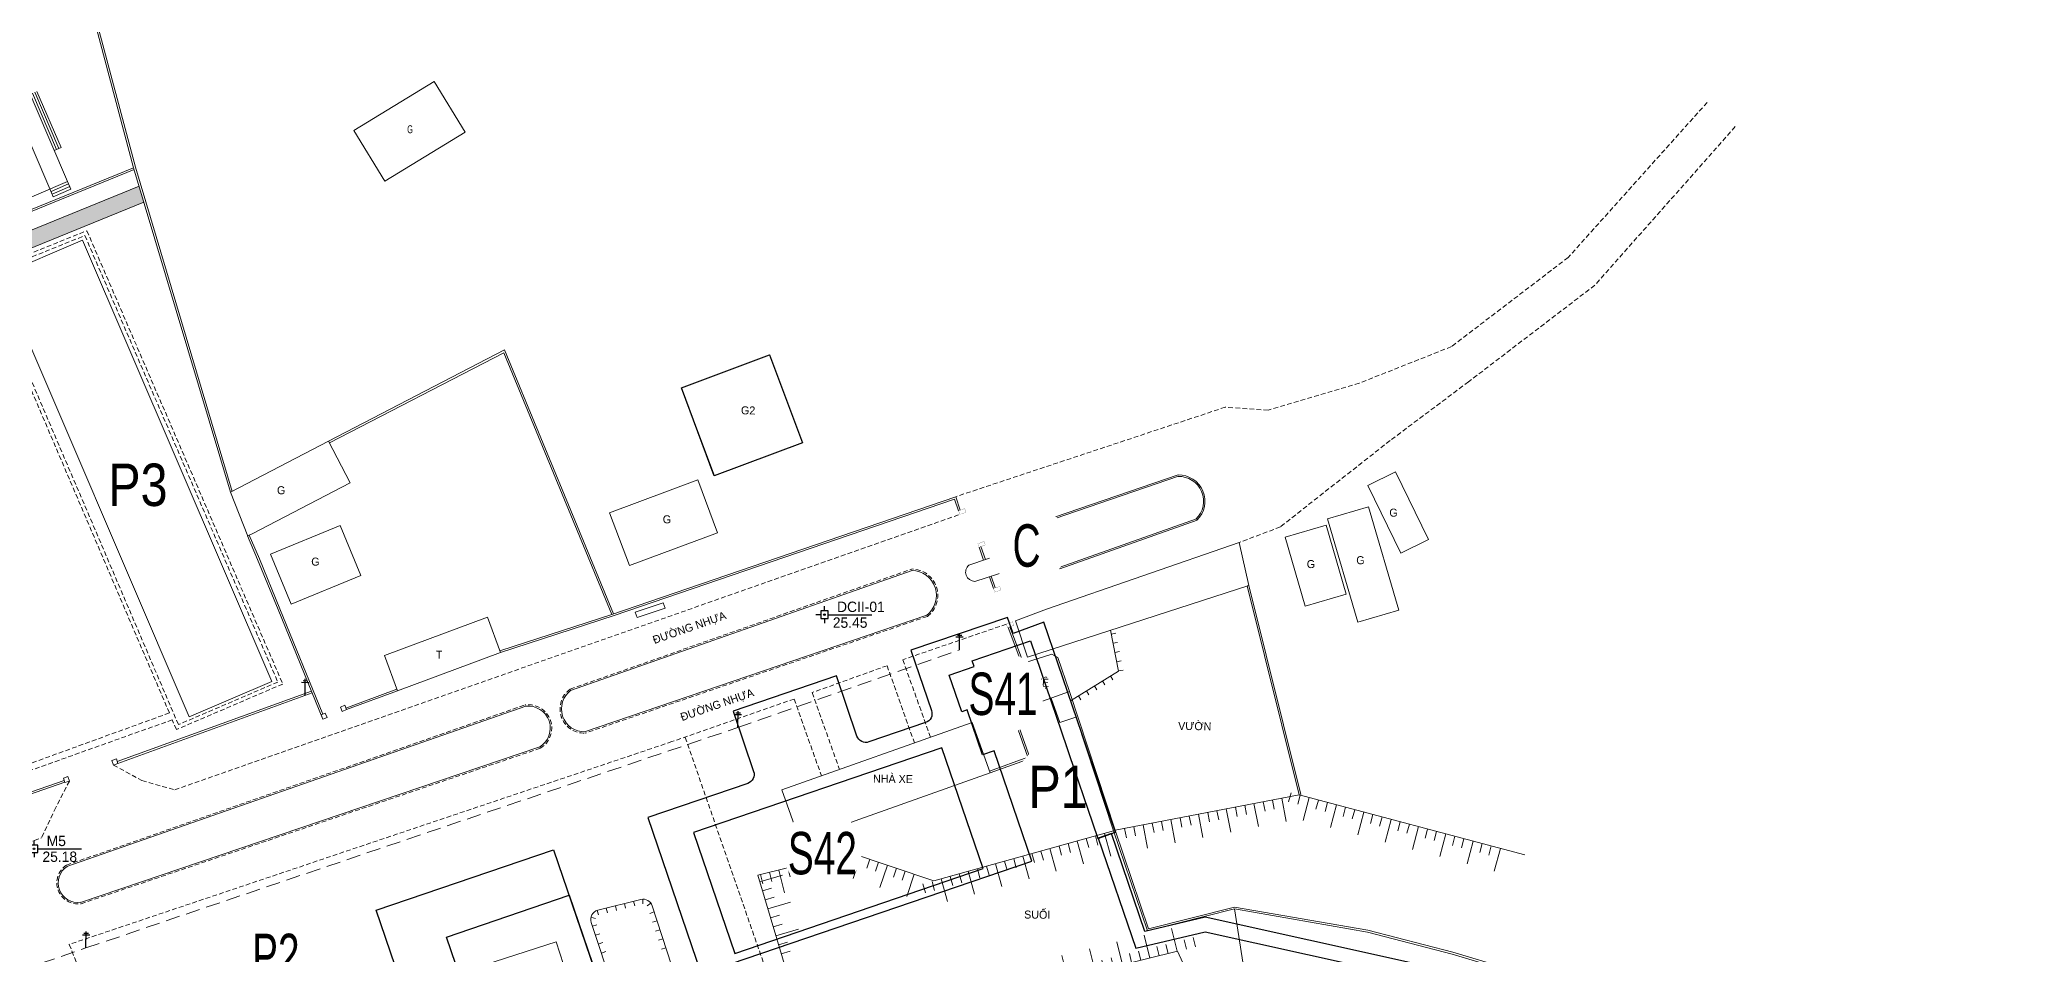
# Model space of a CAD drawing. Header units: inches. Extents: x 496359 to 501064, y 2374078 to 2377203.
# Drawn here: x 500616.1 to 500827.1, y 2376555.6 to 2376652.7 of the extents above; entities that cross this region are included whole.
import ezdxf
from ezdxf.enums import TextEntityAlignment as Align

# ---------------------------------------------------------------- set-up
doc = ezdxf.new("R2010")
doc.units = ezdxf.units.IN
doc.header["$MEASUREMENT"] = 0
doc.linetypes.add('DASHED', pattern=[0.75, 0.5, -0.25])
for name, color, linetype in [('cd', 7, 'Continuous'), ('chu', 6, 'Continuous'), ('MANH', 147, 'Continuous'), ('MOC - DC2', 1, 'Continuous'), ('NOI', 2, 'Continuous'), ('tl', 8, 'Continuous')]:
    doc.layers.add(name, color=color, linetype=linetype)
for name, color, linetype, lineweight in [('EG Text2', 7, 'Continuous', 18), ('ISO', 252, 'Continuous', 20), ('LC Net dam 1', 30, 'Continuous', 30), ('LC Net manh', 239, 'Continuous', 5)]:
    doc.layers.add(name, color=color, linetype=linetype, lineweight=lineweight)
doc.styles.add('EG Hai', font='')
doc.styles.add('style1', font='')
doc.styles.get('EG Hai').set_extended_font_data('.VnArial NarrowH')
doc.styles.get('style1').set_extended_font_data('.VnAvantH')

# ---------------------------------------------------------------- blocks, each defined once
blk = doc.blocks.new('cdien')
at = {"layer": 'cd', "extrusion": (-0.000518657, 0.000768986, 1)}
for p, q in [((-0.8, 2.78, 0), (0.76, 2.78, 0)), ((-0.46, 3.14, 0), (0.49, 3.14, 0)), ((0, 0), (0, 3.5, 0))]:
    blk.add_line(p, q, dxfattribs=at)
blk = doc.blocks.new('1')
at = {"layer": 'tl', "color": 250, "lineweight": 0}
blk.add_line((0, -0.5), (0, 0), dxfattribs=at)
blk = doc.blocks.new('t2')
at = {"layer": 'tl', "color": 250, "lineweight": 0}
for p, q in [((-2, 0), (-2, -1)), ((-1, 0), (-1, -1)), ((0, 0), (0, -2.5))]:
    blk.add_line(p, q, dxfattribs=at)
blk = doc.blocks.new('MOC')
at = {"layer": 'MOC - DC2'}
for points in [[(-0.4, 0), (-0.9, 0)], [(0, 0.4), (0, 0.9)], [(0.4, 0), (5.03, 0)], [(0, -0.4), (0, -0.9)]]:
    blk.add_lwpolyline(points, dxfattribs=at)
blk.add_lwpolyline([(-0.4, -0.4), (0.4, -0.4), (0.4, 0.4), (-0.4, 0.4)], close=True, dxfattribs=at)
blk.add_circle((0, 0), 0.0868, dxfattribs=at)
blk = doc.blocks.new('Nền HT mới')
at = {"layer": 'MANH', "lineweight": 0}
h = blk.add_hatch(dxfattribs=at)
h.set_pattern_fill('HONEY', color=8, scale=3, angle=-0.7328, style=0)
h.set_pattern_definition([(359.267215784, (-736010.08436, -2368366.01803), (0.566607394046, 0.317539068605), [0.375, -0.75]), (119.267215784, (-736010.08436, -2368366.01803), (-0.55830059713, 0.331926862913), [0.375, -0.75]), (59.267215784, (-736010.08436, -2368366.01803), (0.008306796916, 0.64946593152), [-0.75, 0.375])])
h.paths.add_polyline_path([(714.21, 342.87), (714.87, 341.24), (747.98, 354.73), (747.47, 356.42)])
at = {"layer": 'MANH', "color": 4, "lineweight": 0, "elevation": -28.38}
for points in [[(757.38, 324), (747.08, 358.43), (737.02, 396.25), (743.94, 407.46), (751.11, 414.41), (756.41, 419.73), (748.14, 434.14), (724.17, 423.16), (706.08, 415.01), (686.91, 406.68), (679.5, 403.63), (654.86, 392.76), (639.66, 369.15), (637.68, 365.88)], [(757.19, 323.94), (746.89, 358.37), (736.81, 396.28), (743.79, 407.59), (750.97, 414.55), (756.16, 419.76), (748.05, 433.88), (724.26, 422.98), (706.16, 414.83), (686.99, 406.5), (679.58, 403.44), (654.99, 392.6), (639.82, 369.04), (637.87, 365.81)], [(834.71, 322.01), (834.22, 323.45), (797.69, 310.95), (785.8, 307.1)], [(834.52, 321.94), (834.09, 323.2), (797.94, 310.82), (785.86, 306.91)], [(766.99, 299.83), (762.25, 311.48), (760.06, 316.79), (758.99, 319.29)], [(766.99, 300.36), (762.43, 311.56), (760.25, 316.87), (759.18, 319.37)], [(836.72, 318.09), (837.19, 316.72)], [(836.91, 318.15), (837.38, 316.78)], [(837.81, 314.95), (838.24, 313.7)], [(838, 315.01), (838.43, 313.76)], [(839.79, 309.57), (841.24, 305.7)], [(839.98, 309.64), (841.43, 305.77)], [(959.89, 219.62), (944.81, 235.71), (934.57, 249.18), (904.77, 269.54), (886.96, 274.89), (877.97, 277.21), (863.85, 279.67), (854.58, 277.34), (850.99, 287.97), (846.12, 302.69)], [(774.85, 303.03), (769.45, 301.01)], [(774.92, 302.84), (769.52, 300.84)], [(846.31, 302.75), (851.18, 288.03), (854.71, 277.58), (863.84, 279.87), (878.01, 277.41), (887.02, 275.08), (904.86, 269.73), (934.71, 249.33), (944.97, 235.84), (960.04, 219.76), (967.56, 211.39), (944.86, 202.41), (930.43, 197.73), (920.81, 192.17), (895.27, 181.97), (863.57, 176), (834.85, 162.67)]]:
    blk.add_lwpolyline(points, dxfattribs=at)
at = {"layer": 'MANH', "color": 2, "lineweight": 0, "elevation": -28.38}
for points in [[(721, 395.85), (738.01, 356.14)], [(722.86, 396.65), (739.87, 356.94)], [(736.15, 366.3), (738.71, 360.33)], [(736.39, 366.4), (738.95, 360.43)], [(736.63, 366.5), (739.19, 360.53)], [(739.19, 360.53), (738.46, 360.22)], [(739.59, 293.13), (735.01, 291.54), (713.25, 344.67), (746.89, 358.37)], [(739.52, 293.32), (735.13, 291.79), (713.51, 344.56), (746.96, 358.19)], [(730.21, 352.8), (739.87, 356.94)], [(738.13, 355.86), (739.99, 356.66)], [(739.87, 356.94), (740.23, 356.11)], [(714.21, 342.87), (747.47, 356.42)], [(714.87, 341.24), (747.98, 354.73)], [(738.01, 356.14), (738.36, 355.31)], [(738.25, 355.59), (740.11, 356.38)], [(738.36, 355.31), (740.23, 356.11)], [(732.71, 346.95), (741.47, 350.7)], [(761.57, 303.82), (741.47, 350.7)], [(752.81, 300.06), (732.71, 346.95)], [(757.19, 323.94), (767.6, 329.36)], [(843.49, 320.84), (857.85, 325.76)], [(843.54, 320.7), (857.9, 325.62)], [(877.99, 324.66), (880.93, 326.09)], [(884.45, 318.91), (880.93, 326.09)], [(759.5, 319.51), (769.91, 324.92)], [(881.51, 317.47), (877.99, 324.66)], [(845.22, 315.94), (859.81, 321.11)], [(845.27, 315.8), (859.86, 320.96)], [(873.72, 321.09), (878.08, 322.36)], [(873.72, 321.09), (876.95, 310.12)], [(878.09, 322.37), (881.31, 311.4)], [(761.45, 317.36), (768.85, 320.4)], [(771.03, 315.09), (768.85, 320.4)], [(869.22, 319.17), (873.57, 320.43)], [(869.22, 319.17), (871.35, 311.84)], [(873.57, 320.43), (875.7, 313.1)], [(881.51, 317.47), (884.45, 318.91)], [(763.63, 312.05), (761.45, 317.36)], [(835.62, 316.2), (839.48, 317.49)], [(763.63, 312.05), (771.03, 315.09)], [(793.31, 302.88), (829.61, 315.63)], [(836.25, 314.46), (839.98, 315.64)], [(865.17, 313.99), (865.37, 314.04)], [(865.17, 313.99), (870.7, 291.79)], [(865.37, 314.04), (870.9, 291.84)], [(871.35, 311.84), (875.7, 313.1)], [(784.47, 310.66), (773.53, 306.59)], [(785.86, 306.91), (784.47, 310.66)], [(831.17, 310.88), (794.8, 298.48)], [(797.88, 311.01), (797.88, 311.01)], [(803.15, 312.19), (800.17, 311.2), (800.37, 310.62), (803.35, 311.6), (803.15, 312.19)], [(876.95, 310.12), (881.31, 311.4)], [(846.42, 301.79), (851.51, 304.94), (850.66, 309.28)], [(773.53, 306.59), (774.92, 302.84)], [(785.86, 306.91), (774.92, 302.84)], [(845.08, 306.36), (844.45, 306.72), (838.75, 304.92)], [(846.31, 302.75), (845.08, 306.36)], [(837.81, 294.32), (841.88, 295.78), (838.65, 304.88)], [(745.16, 295.32), (765.78, 302.81)], [(745.23, 295.13), (765.85, 302.62)], [(752.81, 300.06), (761.57, 303.82)], [(846.31, 302.75), (840.18, 300.57)], [(845.3, 299.49), (844.38, 302.06)], [(739.8, 284.18), (788.55, 301.22)], [(837.88, 294.13), (842.14, 295.65), (840.37, 300.64)], [(845.3, 299.49), (846.99, 300.05)], [(835.98, 299.49), (815.77, 292.32)], [(837.88, 294.13), (835.98, 299.49)], [(790.04, 296.88), (741.24, 280.36)], [(744.69, 295.15), (744.69, 295.15)], [(837.88, 294.13), (817.67, 286.96)], [(817.67, 286.96), (815.77, 292.32)], [(851.18, 288.03), (870.7, 291.79), (894.67, 285.42)], [(824.68, 193.01), (823.01, 196.89), (881.74, 222.88), (857.79, 275.19), (822.4, 266.46), (820.77, 271.59), (816.52, 272.11), (813.22, 283.27), (822.94, 285.68), (831.91, 282.66), (850.99, 287.96)], [(863.85, 279.67), (865.18, 271.07)], [(782.02, 273.02), (791.78, 276.17)], [(791.78, 276.17), (798.4, 255.71)]]:
    blk.add_lwpolyline(points, dxfattribs=at)
at = {"layer": 'MANH', "lineweight": 0, "elevation": -28.38}
for points in [[(770.28, 362.33), (778.82, 367.54)], [(778.82, 367.54), (782.1, 362.16)], [(770.28, 362.33), (773.57, 356.95)], [(773.57, 356.95), (782.1, 362.16)], [(786.29, 339.05), (767.6, 329.36)], [(786.21, 338.73), (767.69, 329.18)], [(786.21, 338.73), (797.69, 310.95)], [(786.29, 339.05), (797.88, 311.01)], [(805.09, 335.02), (814.45, 338.53)], [(817.96, 329.17), (814.45, 338.53)], [(808.59, 325.67), (805.09, 335.02)], [(769.91, 324.92), (767.6, 329.36)], [(808.59, 325.66), (817.96, 329.17)], [(797.46, 321.74), (806.83, 325.25)], [(808.93, 319.63), (806.83, 325.25)], [(759.01, 319.25), (757.19, 323.94)], [(799.57, 316.13), (797.46, 321.74)], [(759.5, 319.51), (758.99, 319.29)], [(799.57, 316.13), (808.93, 319.63)]]:
    blk.add_lwpolyline(points, dxfattribs=at)
at = {"layer": 'MANH', "color": 3, "linetype": 'DASHED', "lineweight": 0, "elevation": -28.38}
for points in [[(914.05, 365.32), (899.29, 348.86), (886.89, 339.39), (877.1, 335.51), (867.42, 332.64), (862.86, 332.96), (834.22, 323.45)], [(917.04, 362.75), (902.12, 345.91), (888.71, 335.66), (880.36, 329.41), (868.71, 320.25), (864.32, 318.58)], [(751.26, 292.32), (834.66, 321.57)], [(793.26, 303.02), (829.56, 315.77)], [(831.21, 310.74), (794.85, 298.34)], [(839.61, 309.92), (828.61, 306.14)], [(828.61, 306.14), (831.54, 297.92)], [(826.93, 305.51), (818.98, 302.65)], [(826.93, 305.51), (829.84, 297.31)], [(817.06, 301.97), (804.07, 297.44), (740.06, 275.91)], [(817.06, 301.97), (819.96, 293.81)], [(818.98, 302.65), (821.87, 294.49)], [(739.75, 284.32), (788.5, 301.36)], [(849.35, 262.81), (821.16, 252.78), (805.48, 297.91)], [(790.09, 296.74), (741.29, 280.22)], [(744.76, 294.96), (747.78, 293.31), (751.26, 292.32)], [(740.07, 293.26), (738.64, 290.46), (737.1, 287.22)], [(651.55, 258.23), (661.74, 261.65), (674.33, 265.81), (729.99, 284.67), (737.1, 287.22)], [(740.06, 275.91), (744.62, 264.32), (745.89, 261.23), (750.05, 251.17), (752.67, 250.43)]]:
    blk.add_lwpolyline(points, dxfattribs=at)
at = {"layer": 'MANH', "color": 5, "linetype": 'DASHED', "lineweight": 0, "elevation": -28.38}
for points in [[(750.69, 300.49), (730.71, 347.21), (741.93, 351.69), (762.74, 303.56), (751.44, 298.73)], [(750.69, 300.49), (734.04, 294.44)], [(734.3, 293.8), (751, 299.76)], [(751.44, 298.73), (751, 299.76)]]:
    blk.add_lwpolyline(points, dxfattribs=at)
blk.add_lwpolyline([(751.65, 299.25), (731.24, 346.99), (741.72, 351.18), (762.21, 303.77)], close=True, dxfattribs=at)
at = {"layer": 'MANH', "color": 1, "lineweight": 0, "const_width": 0.02, "elevation": -28.38}
blk.add_lwpolyline([(834.52, 321.94), (834.66, 321.57), (835.32, 321.81), (835.18, 322.19)], close=True, dxfattribs=at)
at = {"layer": 'MANH', "color": 4, "lineweight": 0, "const_width": 0.02, "elevation": -28.38}
for points in [[(836.58, 318.46), (836.72, 318.09), (837.37, 318.33), (837.23, 318.71)], [(838.24, 313.7), (838.38, 313.32), (839.04, 313.57), (838.9, 313.94)], [(839.61, 309.92), (839.75, 309.55), (840.4, 309.8), (840.26, 310.17)]]:
    blk.add_lwpolyline(points, close=True, dxfattribs=at)
at = {"layer": 'MANH', "color": 2, "lineweight": 0, "elevation": -28.38}
for points in [[(865.37, 314.04), (864.32, 318.58), (843.88, 311.5), (840.59, 310.27), (841.84, 306.42)], [(842.25, 317.66), (841.43, 317.98), (840.75, 317.43), (840.89, 316.57), (841.7, 316.25), (842.38, 316.8)], [(745.23, 295.13), (745.06, 295.6), (744.59, 295.43), (744.76, 294.96)], [(740.07, 293.26), (739.91, 293.73), (739.44, 293.56), (739.6, 293.09)]]:
    blk.add_lwpolyline(points, close=True, dxfattribs=at)
at = {"layer": 'MANH', "color": 1, "linetype": 'DASHED', "lineweight": 0, "ltscale": 3, "elevation": -28.38}
blk.add_lwpolyline([(562.77, 214.46), (590.05, 223.76), (618.36, 233.47), (646.51, 243), (675.3, 252.89), (741.83, 275.53), (811.08, 298.94), (834.62, 307.18)], dxfattribs=at)
at = {"layer": 'MANH', "color": 4, "lineweight": 0, "elevation": -28.38}
for points in [[(767.45, 300.01), (767.26, 300.48), (766.8, 300.29), (766.99, 299.83)], [(769.52, 300.84), (769.33, 301.31), (768.87, 301.12), (769.05, 300.65)]]:
    blk.add_lwpolyline(points, close=True, dxfattribs=at)
at = {"layer": 'MANH', "color": 2, "lineweight": 0, "elevation": -28.38}
blk.add_lwpolyline([(821.46, 200.01), (795.5, 278.24, -0.435873), (796.2, 279.53), (800.78, 280.68, -0.394322), (801.97, 280.02), (827.35, 202.25, -0.393708), (826.78, 201.02), (822.79, 199.4, -0.433538)], format="xyb", close=True, dxfattribs=at)
at = {"layer": 'MANH', "color": 2, "lineweight": 0}
for centre, radius, start, end in [((857.91, 322.97, -2.44), 2.79, 314.0952, 91.3222), ((857.91, 322.97, -2.44), 2.64, 314.0952, 91.3222), ((845.84, 318.83, -2.29), 3.09, 139.4081, 259.4184), ((845.84, 318.83, -2.29), 2.94, 139.4081, 259.4184), ((839.32, 316.46, -2.02), 1.04, 308.8531, 81.3581), ((829.51, 312.97, -2.05), 2.66, 307.2893, 89.0582), ((836.27, 315.45, -2.02), 0.991, 130.9711, 269.038), ((794.77, 300.92, -2.23), 2.43, 125.5941, 271.8718), ((788.82, 298.88, -2.39), 2.34, 300.6486, 97.2866), ((740.98, 282.45, -2.39), 2.09, 123.1525, 277.9114)]:
    blk.add_arc(centre, radius, start, end, dxfattribs=at)
at = {"layer": 'MANH', "color": 3, "linetype": 'DASHED', "lineweight": 0}
for centre, radius, start, end in [((829.51, 312.97, -2.05), 2.81, 307.2893, 89.0582), ((794.77, 300.92, -2.23), 2.58, 125.5941, 271.8718), ((788.82, 298.88, -2.39), 2.49, 300.6486, 97.2866), ((740.98, 282.45, -2.39), 2.24, 123.1525, 277.9114)]:
    blk.add_arc(centre, radius, start, end, dxfattribs=at)
at = {"layer": 'cd', "lineweight": 0, "xscale": 0.5, "yscale": 0.5, "zscale": 0.5, "rotation": 359.2672157837458}
for p in [(834.62, 307.18, -1.98), (765.11, 302.35, -28.38), (811.08, 298.94, -2.09), (741.83, 275.53, -2.53)]:
    blk.add_blockref('cdien', p, dxfattribs=at)
at = {"layer": 'MOC - DC2', "lineweight": 0}
for p in [(820.28, 310.92, -2.92), (736.32, 286.06, -3.2)]:
    blk.add_blockref('MOC', p, dxfattribs=at)
at = {"layer": 'NOI', "color": 2, "lineweight": 0}
for name, p, rotation in [('1', (850.74, 308.87, -2.53), 101.1605576522958), ('1', (850.93, 307.89, -2.53), 101.1605576522958), ('1', (851.13, 306.91, -2.53), 101.1605576522958), ('1', (851.32, 305.93, -2.53), 101.1605576522958), ('1', (849.82, 303.89, -2.53), 31.70010236237355), ('1', (850.67, 304.42, -2.53), 31.70010236237355), ('1', (851.51, 304.95, -2.53), 101.1605576522958), ('1', (847.27, 302.31, -2.53), 31.70010236237355), ('1', (848.12, 302.84, -2.53), 31.70010236237355), ('1', (848.97, 303.36, -2.53), 31.70010236237355), ('t2', (868.86, 291.43, -28.38), 10.90363682355771), ('t2', (871.78, 291.5, -28.38), 345.1143934870369), ('t2', (874.68, 290.73, -28.38), 345.1143934870369), ('t2', (857.07, 289.16, -28.38), 10.90363682355771), ('t2', (860.02, 289.73, -28.38), 10.90363682355771), ('t2', (862.96, 290.3, -28.38), 10.90363682355771), ('t2', (865.91, 290.87, -28.38), 10.90363682355771), ('t2', (877.58, 289.96, -28.38), 345.1143934870369), ('t2', (880.48, 289.19, -28.38), 345.1143934870369), ('t2', (850.02, 287.69, -2.99), 15.54199918772903), ('t2', (854.13, 288.6, -28.38), 10.90363682355771), ('t2', (883.38, 288.42, -28.38), 345.1143934870369), ('t2', (886.28, 287.65, -28.38), 345.1143934870369), ('t2', (889.18, 286.88, -28.38), 345.1143934870369), ('t2', (821.25, 285.26, -2.99), 13.95691581119293), ('t2', (824.13, 285.28, -2.99), 341.3645410046523), ('t2', (826.98, 284.32, -2.99), 341.3645410046523), ('t2', (841.35, 285.28, -2.99), 15.54199918772903), ('t2', (844.24, 286.09, -2.99), 15.54199918772903), ('t2', (847.13, 286.89, -2.99), 15.54199918772903), ('t2', (892.08, 286.11, -28.38), 345.1143934870369), ('t2', (813.43, 282.57, -2.99), 106.4640769393147), ('t2', (815.43, 283.81, -2.99), 13.95691581119293), ('t2', (818.34, 284.54, -2.99), 13.95691581119293), ('t2', (829.82, 283.36, -2.99), 341.3645410046523), ('t2', (832.67, 282.87, -2.99), 15.54199918772903), ('t2', (835.56, 283.67, -2.99), 15.54199918772903), ('t2', (838.46, 284.48, -2.99), 15.54199918772903), ('1', (800.98, 280.71, -2.69), 2.517796867418089), ('1', (795.48, 278.8, -2.69), 75.86577174505484), ('1', (796.13, 279.51, -2.69), 18.56999224266611), ('1', (797.1, 279.75, -2.69), 14.1542116848365), ('1', (798.07, 280, -2.69), 14.1542116848365), ('1', (799.04, 280.24, -2.69), 14.1542116848365), ('1', (800.01, 280.49, -2.69), 14.1542116848365), ('1', (801.84, 280.29, -2.69), 305.2220173600016), ('1', (802.19, 279.36, -2.69), 288.07267303035), ('t2', (814.28, 279.69, -2.99), 106.4640769393147), ('1', (795.63, 277.83, -2.69), 108.3585656710633), ('1', (795.95, 276.88, -2.69), 108.3585656710633), ('1', (802.5, 278.41, -2.69), 288.07267303035), ('1', (802.81, 277.46, -2.69), 288.07267303035), ('1', (803.12, 276.51, -2.69), 288.07267303035), ('t2', (815.13, 276.82, -2.99), 106.4640769393147), ('t2', (851.94, 273.74, -2.99), 193.8533000437479), ('t2', (854.85, 274.46, -2.99), 193.8533000437479), ('t2', (857.76, 275.18, -2.99), 193.8533000437479), ('1', (796.26, 275.94, -2.69), 108.3585656710633), ('1', (796.58, 274.99, -2.69), 108.3585656710633), ('1', (803.43, 275.55, -2.69), 288.07267303035), ('t2', (846.11, 272.31, -2.99), 193.8533000437479), ('t2', (849.03, 273.02, -2.99), 193.8533000437479)]:
    blk.add_blockref(name, p, dxfattribs=dict(at, rotation=rotation))
at = {"layer": 'chu', "color": 6, "lineweight": 0, "style": 'style1', "width": 0.7}
blk.add_text('G', height=0.85, rotation=359.2672, dxfattribs=at).set_placement((775.95, 362.05, -53.76))
at = {"layer": 'chu', "color": 6, "lineweight": 0, "style": 'style1'}
for s, rotation, p in [('G2', 359.2672, (811.41, 332.2, -28.38)), ('nhµ xe', 359.2672, (745.1, 326.22, -28.38)), ('m¸i t«n', 359.2672, (744.7, 324.63, -28.38)), ('g', 359.2672, (762.12, 323.72, -28.38)), ('G', 359.2672, (803.1, 320.63, -28.38)), ('g', 359.2672, (880.28, 321.34, -2.29)), ('g', 359.2672, (765.76, 316.14, -28.38)), ('g', 359.2672, (871.51, 315.88, -28.38)), ('g', 359.2672, (876.77, 316.29, -28.38)), ('§¦êNG NHùA ', 19.213, (802.22, 307.81, -28.38)), ('t', 359.2672, (778.99, 306.26, -28.38)), ('b.vÖ', 359.2672, (841.55, 303.3, -28.38)), ('§¦êNG NHùA ', 19.213, (805.16, 299.62, -28.38)), ('V¦êN', 359.2672, (857.85, 298.69, -28.38)), ('nhµ xe', 359.2672, (825.44, 293.09, -28.38)), ('suèi', 359.2672, (841.49, 278.66, -28.38))]:
    blk.add_text(s, height=0.85, rotation=rotation, dxfattribs=at).set_placement(p)
at = {"layer": 'MOC - DC2', "lineweight": 0, "style": 'style1'}
for s, p in [('DCII-01', (821.62, 311.21, -2.92)), ('25.45', (821.17, 309.53, -2.92)), ('M5', (737.66, 286.35, -3.2)), ('25.18', (737.21, 284.67, -3.2))]:
    blk.add_text(s, height=1.1, dxfattribs=at).set_placement(p)

msp = doc.modelspace()

# ---------------------------------------------------------------- linework, layer by layer
at = {"layer": 'LC Net dam 1'}
msp.add_lwpolyline([(500693.65, 2376619.3), (500697.16, 2376609.94), (500687.78, 2376606.44), (500684.28, 2376615.79)], close=True, dxfattribs=at)

# ---------------------------------------------------------------- block references
at = {"layer": 'LC Net manh'}
msp.add_blockref('Nền HT mới', (499879.2, 2376280.77, 2.92), dxfattribs=at)

# ---------------------------------------------------------------- next in the draw order: wipeouts: each hides what was drawn before it
at = {"ltscale": 500}
for points, z in [([(500623.28, 2376602.76), (500622.81, 2376603.31), (500622.56, 2376603.71), (500622.33, 2376604.2), (500622.16, 2376604.73), (500622.07, 2376605.22), (500622.03, 2376605.66), (500622.05, 2376606.19), (500622.11, 2376606.59), (500622.27, 2376607.17), (500622.4, 2376607.48), (500622.62, 2376607.91), (500622.89, 2376608.31), (500623.27, 2376608.75), (500623.67, 2376609.11), (500624.14, 2376609.42), (500624.6, 2376609.65), (500625.03, 2376609.81), (500625.43, 2376609.91), (500625.93, 2376609.98), (500626.37, 2376610), (500626.78, 2376609.97), (500627.32, 2376609.87), (500627.73, 2376609.74), (500628.11, 2376609.58), (500628.7, 2376609.23), (500628.96, 2376609.03), (500629.26, 2376608.76), (500629.51, 2376608.49), (500629.78, 2376608.14), (500630.02, 2376607.73), (500630.18, 2376607.38), (500630.31, 2376607.03), (500630.43, 2376606.58), (500630.49, 2376606.18), (500630.5, 2376605.6), (500630.45, 2376605.05), (500630.35, 2376604.61), (500630.24, 2376604.26), (500630.04, 2376603.82), (500629.82, 2376603.44), (500629.61, 2376603.15), (500629.27, 2376602.77), (500629.01, 2376602.53), (500628.6, 2376602.22), (500628.32, 2376602.05), (500628.07, 2376601.92), (500627.77, 2376601.79), (500627.42, 2376601.68), (500627.09, 2376601.6), (500626.74, 2376601.55), (500626.39, 2376601.52), (500626.1, 2376601.52), (500625.67, 2376601.56), (500625.3, 2376601.63), (500624.9, 2376601.75), (500624.5, 2376601.91), (500624.03, 2376602.16), (500623.81, 2376602.31), (500623.5, 2376602.55)], -300.84), ([(500718.04, 2376596.1), (500717.57, 2376596.65), (500717.32, 2376597.05), (500717.09, 2376597.55), (500716.92, 2376598.07), (500716.83, 2376598.57), (500716.79, 2376599.01), (500716.81, 2376599.53), (500716.88, 2376599.94), (500717.03, 2376600.51), (500717.16, 2376600.83), (500717.38, 2376601.26), (500717.65, 2376601.66), (500718.03, 2376602.1), (500718.43, 2376602.45), (500718.9, 2376602.77), (500719.36, 2376603), (500719.79, 2376603.16), (500720.19, 2376603.26), (500720.69, 2376603.33), (500721.13, 2376603.34), (500721.54, 2376603.31), (500722.08, 2376603.21), (500722.49, 2376603.08), (500722.87, 2376602.92), (500723.46, 2376602.58), (500723.72, 2376602.38), (500724.02, 2376602.11), (500724.27, 2376601.83), (500724.54, 2376601.48), (500724.79, 2376601.07), (500724.94, 2376600.73), (500725.07, 2376600.38), (500725.19, 2376599.93), (500725.25, 2376599.53), (500725.27, 2376598.95), (500725.21, 2376598.39), (500725.11, 2376597.96), (500725, 2376597.61), (500724.8, 2376597.16), (500724.58, 2376596.79), (500724.37, 2376596.5), (500724.03, 2376596.12), (500723.77, 2376595.87), (500723.36, 2376595.57), (500723.08, 2376595.4), (500722.83, 2376595.27), (500722.53, 2376595.14), (500722.18, 2376595.03), (500721.85, 2376594.95), (500721.5, 2376594.89), (500721.15, 2376594.87), (500720.86, 2376594.87), (500720.43, 2376594.91), (500720.06, 2376594.98), (500719.66, 2376595.1), (500719.26, 2376595.25), (500718.79, 2376595.51), (500718.57, 2376595.66), (500718.26, 2376595.9)], -24), ([(500715.53, 2376580.35), (500715.07, 2376580.9), (500714.82, 2376581.3), (500714.58, 2376581.79), (500714.41, 2376582.32), (500714.32, 2376582.81), (500714.29, 2376583.25), (500714.31, 2376583.78), (500714.37, 2376584.19), (500714.53, 2376584.76), (500714.65, 2376585.07), (500714.87, 2376585.51), (500715.14, 2376585.9), (500715.52, 2376586.34), (500715.93, 2376586.7), (500716.4, 2376587.02), (500716.85, 2376587.25), (500717.29, 2376587.41), (500717.68, 2376587.51), (500718.19, 2376587.58), (500718.62, 2376587.59), (500719.03, 2376587.56), (500719.57, 2376587.46), (500719.98, 2376587.33), (500720.37, 2376587.17), (500720.96, 2376586.82), (500721.22, 2376586.63), (500721.51, 2376586.36), (500721.77, 2376586.08), (500722.03, 2376585.73), (500722.28, 2376585.32), (500722.44, 2376584.98), (500722.57, 2376584.63), (500722.68, 2376584.18), (500722.74, 2376583.77), (500722.76, 2376583.19), (500722.7, 2376582.64), (500722.6, 2376582.21), (500722.49, 2376581.86), (500722.29, 2376581.41), (500722.07, 2376581.03), (500721.87, 2376580.75), (500721.53, 2376580.36), (500721.26, 2376580.12), (500720.86, 2376579.81), (500720.58, 2376579.65), (500720.33, 2376579.52), (500720.02, 2376579.39), (500719.67, 2376579.27), (500719.34, 2376579.19), (500718.99, 2376579.14), (500718.64, 2376579.12), (500718.35, 2376579.12), (500717.92, 2376579.16), (500717.56, 2376579.23), (500717.15, 2376579.34), (500716.76, 2376579.5), (500716.28, 2376579.76), (500716.06, 2376579.9), (500715.75, 2376580.14)], -557.83), ([(500721.03, 2376570.67), (500720.57, 2376571.22), (500720.31, 2376571.62), (500720.08, 2376572.12), (500719.91, 2376572.64), (500719.82, 2376573.14), (500719.78, 2376573.58), (500719.81, 2376574.1), (500719.87, 2376574.51), (500720.02, 2376575.08), (500720.15, 2376575.4), (500720.37, 2376575.83), (500720.64, 2376576.23), (500721.02, 2376576.67), (500721.42, 2376577.02), (500721.89, 2376577.34), (500722.35, 2376577.57), (500722.79, 2376577.73), (500723.18, 2376577.83), (500723.69, 2376577.9), (500724.12, 2376577.91), (500724.53, 2376577.88), (500725.07, 2376577.78), (500725.48, 2376577.65), (500725.87, 2376577.49), (500726.45, 2376577.15), (500726.71, 2376576.95), (500727.01, 2376576.68), (500727.27, 2376576.4), (500727.53, 2376576.05), (500727.78, 2376575.64), (500727.94, 2376575.3), (500728.06, 2376574.95), (500728.18, 2376574.5), (500728.24, 2376574.1), (500728.26, 2376573.52), (500728.2, 2376572.96), (500728.1, 2376572.53), (500727.99, 2376572.18), (500727.79, 2376571.73), (500727.57, 2376571.36), (500727.36, 2376571.07), (500727.03, 2376570.69), (500726.76, 2376570.44), (500726.35, 2376570.14), (500726.07, 2376569.97), (500725.82, 2376569.84), (500725.52, 2376569.71), (500725.17, 2376569.6), (500724.84, 2376569.52), (500724.49, 2376569.46), (500724.14, 2376569.44), (500723.85, 2376569.44), (500723.42, 2376569.48), (500723.06, 2376569.55), (500722.65, 2376569.67), (500722.26, 2376569.82), (500721.78, 2376570.08), (500721.56, 2376570.23), (500721.25, 2376570.47)], -689.48), ([(500696.25, 2376563.71), (500695.78, 2376564.26), (500695.53, 2376564.67), (500695.3, 2376565.16), (500695.13, 2376565.69), (500695.03, 2376566.18), (500695, 2376566.62), (500695.02, 2376567.15), (500695.08, 2376567.55), (500695.24, 2376568.13), (500695.36, 2376568.44), (500695.59, 2376568.87), (500695.85, 2376569.27), (500696.23, 2376569.71), (500696.64, 2376570.07), (500697.11, 2376570.38), (500697.56, 2376570.61), (500698, 2376570.77), (500698.39, 2376570.87), (500698.9, 2376570.94), (500699.33, 2376570.96), (500699.75, 2376570.93), (500700.29, 2376570.82), (500700.7, 2376570.7), (500701.08, 2376570.53), (500701.67, 2376570.19), (500701.93, 2376569.99), (500702.23, 2376569.72), (500702.48, 2376569.45), (500702.74, 2376569.1), (500702.99, 2376568.68), (500703.15, 2376568.34), (500703.28, 2376567.99), (500703.39, 2376567.54), (500703.45, 2376567.14), (500703.47, 2376566.56), (500703.41, 2376566.01), (500703.32, 2376565.57), (500703.2, 2376565.22), (500703, 2376564.78), (500702.78, 2376564.4), (500702.58, 2376564.11), (500702.24, 2376563.73), (500701.98, 2376563.49), (500701.57, 2376563.18), (500701.29, 2376563.01), (500701.04, 2376562.88), (500700.74, 2376562.75), (500700.39, 2376562.64), (500700.05, 2376562.56), (500699.71, 2376562.51), (500699.36, 2376562.48), (500699.07, 2376562.48), (500698.63, 2376562.52), (500698.27, 2376562.59), (500697.86, 2376562.71), (500697.47, 2376562.87), (500696.99, 2376563.12), (500696.77, 2376563.27), (500696.47, 2376563.51)], -317.83), ([(500638.34, 2376552.37), (500637.88, 2376552.92), (500637.63, 2376553.32), (500637.39, 2376553.81), (500637.22, 2376554.34), (500637.13, 2376554.83), (500637.1, 2376555.27), (500637.12, 2376555.8), (500637.18, 2376556.2), (500637.34, 2376556.78), (500637.46, 2376557.09), (500637.68, 2376557.53), (500637.95, 2376557.92), (500638.33, 2376558.36), (500638.73, 2376558.72), (500639.21, 2376559.04), (500639.66, 2376559.26), (500640.1, 2376559.42), (500640.49, 2376559.52), (500641, 2376559.59), (500641.43, 2376559.61), (500641.84, 2376559.58), (500642.38, 2376559.48), (500642.79, 2376559.35), (500643.18, 2376559.19), (500643.77, 2376558.84), (500644.03, 2376558.64), (500644.32, 2376558.37), (500644.58, 2376558.1), (500644.84, 2376557.75), (500645.09, 2376557.34), (500645.25, 2376557), (500645.38, 2376556.64), (500645.49, 2376556.19), (500645.55, 2376555.79), (500645.57, 2376555.21), (500645.51, 2376554.66), (500645.41, 2376554.22), (500645.3, 2376553.87), (500645.1, 2376553.43), (500644.88, 2376553.05), (500644.67, 2376552.76), (500644.34, 2376552.38), (500644.07, 2376552.14), (500643.67, 2376551.83), (500643.39, 2376551.66), (500643.14, 2376551.53), (500642.83, 2376551.41), (500642.48, 2376551.29), (500642.15, 2376551.21), (500641.8, 2376551.16), (500641.45, 2376551.13), (500641.16, 2376551.13), (500640.73, 2376551.17), (500640.37, 2376551.24), (500639.96, 2376551.36), (500639.57, 2376551.52), (500639.09, 2376551.77), (500638.87, 2376551.92), (500638.56, 2376552.16)], -292.38)]:
    msp.add_wipeout(points, dxfattribs=at).translate(0, 0, z).dxf.layer = 'ISO'

# ---------------------------------------------------------------- next in the draw order: linework, layer by layer
at = {"layer": 'LC Net dam 1'}
for points in [[(500728.52, 2376567.94), (500730.41, 2376568.59), (500722.79, 2376590.9), (500719.51, 2376589.7), (500718.93, 2376591.41), (500708.66, 2376587.91), (500710.85, 2376581.51, -0.414214), (500710.23, 2376580.24), (500704.2, 2376578.18, -0.414214), (500702.93, 2376578.8), (500700.75, 2376585.2), (500689.77, 2376581.45), (500691.96, 2376575.05, -0.414213), (500691.33, 2376573.78), (500680.71, 2376570.15), (500686.38, 2376553.54), (500721.5, 2376565.53), (500717.5, 2376577.24), (500716.26, 2376576.81), (500714.63, 2376581.58), (500714.06, 2376581.38), (500712.73, 2376585.28), (500715.38, 2376586.19), (500715.17, 2376586.81), (500721.36, 2376588.93), (500728.52, 2376567.94)], [(500597.86, 2376538.33), (500629.08, 2376548.99), (500630.01, 2376546.26), (500653.88, 2376554.41), (500651.87, 2376560.3), (500670.7, 2376566.73), (500701.25, 2376477.32), (500681.81, 2376470.67), (500676.97, 2376484.83), (500655.78, 2376477.58), (500655.22, 2376479.21), (500656.35, 2376479.6), (500655.63, 2376481.73), (500624.05, 2376470.94, -0.414214), (500620.25, 2376472.81), (500597.86, 2376538.33)]]:
    msp.add_lwpolyline(points, format="xyb", dxfattribs=at)
for points in [[(500689.97, 2376555.72), (500716.33, 2376564.73), (500711.95, 2376577.56), (500685.58, 2376568.55)], [(500687.95, 2376473.7), (500659.33, 2376557.46), (500672.35, 2376561.91), (500701.01, 2376478.05)]]:
    msp.add_lwpolyline(points, close=True, dxfattribs=at)
msp.add_lwpolyline([(500772.64, 2376552.31), (500739.91, 2376559.56), (500733.53, 2376558.06), (500729.98, 2376568.44), (500728.56, 2376567.96), (500732.55, 2376556.29), (500739.92, 2376558.02), (500772.23, 2376550.87)], dxfattribs=at)

# ---------------------------------------------------------------- next in the draw order: texts
at = {"layer": 'EG Text2', "style": 'EG Hai'}
for s, p in [('p3', (500626.55, 2376605.49, -300.84)), ('p1', (500724.3, 2376573.41, -689.48))]:
    msp.add_text(s, height=4.5, rotation=0, dxfattribs=at).set_placement(p, align=Align.MIDDLE_CENTER)
at = {"layer": 'EG Text2', "style": 'EG Hai', "width": 0.8}
for s, p in [('c', (500720.95, 2376599.04, -24)), ('s41', (500718.45, 2376583.29, -557.83)), ('s42', (500699.26, 2376566.37, -317.83)), ('P2', (500641.2, 2376555.56, -292.38))]:
    msp.add_text(s, height=4.5, rotation=0, dxfattribs=at).set_placement(p, align=Align.MIDDLE_CENTER)

doc.saveas('drawing.dxf')
